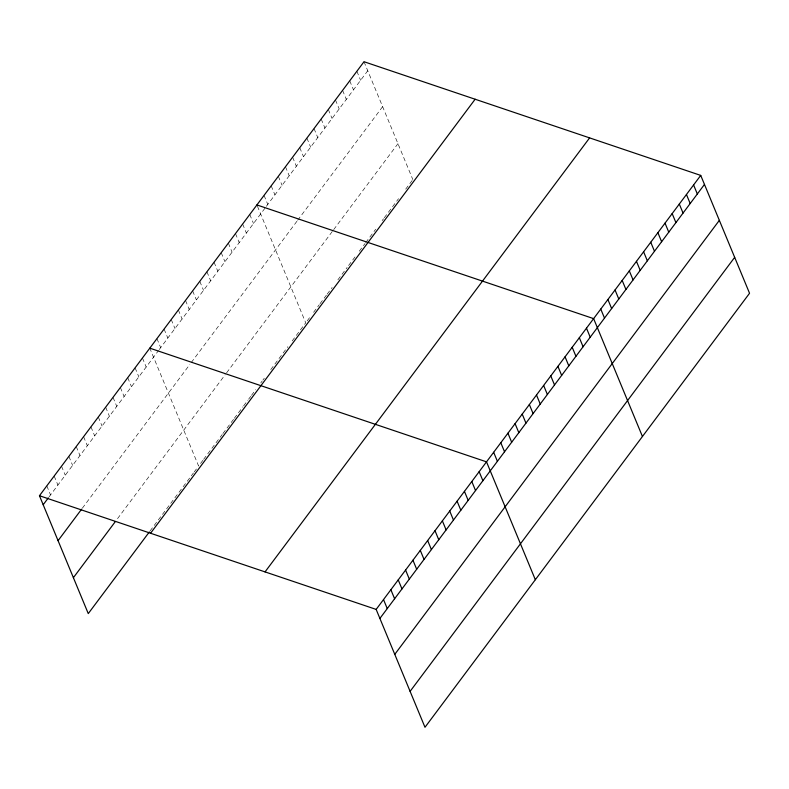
<?xml version="1.0" encoding="UTF-8"?>
<svg xmlns="http://www.w3.org/2000/svg" width="789" height="789" viewBox="0 0 789 789"><rect width="100%" height="100%" fill="white"/><g stroke="black" fill="none" stroke-linecap="round" stroke-linejoin="round"><path stroke-width="0.59" stroke-dasharray="3.94 2.96" d="M49.076 496.873L158.54 350.503M159.25 349.547L265.646 207.28M266.357 206.323L367.753 70.744M82.342 508.205L189.843 364.459M191.263 362.546L296.95 221.236M297.66 220.279L382.635 106.663M117.531 518.649L225.161 374.736M226.591 372.822L332.268 231.512M333.698 229.599L397.962 143.667M150.068 530.958L190.534 476.852M191.263 475.866L193.473 472.917M194.212 471.93L196.422 468.982M202.911 460.303L198.621 466.033L149.802 348.166M203.621 459.346L222.192 434.522M222.902 433.565L233.613 419.245M234.323 418.288L242.894 406.828M243.614 405.881L247.894 400.151M248.604 399.195L250.754 396.334M251.464 395.378L255.744 389.648M260.745 382.961L262.175 381.057M262.885 380.101L264.315 378.187M270.745 369.597L287.877 346.677M292.167 340.947L305.728 322.809L256.908 204.943M307.158 320.896L310.018 317.079M313.588 312.306L319.298 304.672M320.009 303.716L326.439 295.116M327.149 294.169L332.149 287.482M337.86 279.839L347.15 267.432M348.57 265.518L355.001 256.928M359.281 251.198L365.001 243.564M365.711 242.608L375.712 229.234M382.132 220.644L383.562 218.731M384.273 217.784L398.553 198.68M405.694 189.133L412.124 180.543M364.015 61.72L412.844 179.586M356.875 71.266L360.612 80.291M349.734 80.813L353.472 89.838M342.594 90.37L346.332 99.384M335.453 99.917L339.191 108.931M328.313 109.464L332.051 118.478M321.172 119.011L324.91 128.035M314.032 128.558L317.77 137.582M306.891 138.105L310.629 147.129M299.751 147.651L303.489 156.676M292.611 157.198L296.348 166.223M285.47 166.745L289.208 175.769M278.33 176.302L282.067 185.316M271.189 185.849L274.927 194.863M264.049 195.396L267.787 204.42M249.768 214.49L253.506 223.514M242.627 224.037L246.365 233.061M235.487 233.583L239.225 242.608M228.346 243.13L232.084 252.155M221.206 252.687L224.944 261.701M214.066 262.234L217.803 271.248M206.925 271.781L210.663 280.805M199.785 281.328L203.523 290.352M192.644 290.875L196.382 299.899M185.504 300.422L189.242 309.446M178.363 309.969L182.101 318.993M171.223 319.515L174.961 328.54M164.082 329.072L167.82 338.087M156.942 338.619L160.68 347.633M142.444 357.999L146.182 367.023M135.087 367.842L138.825 376.856M127.729 377.675L131.467 386.699M120.372 387.517L124.11 396.532M113.014 397.35L116.752 406.374M105.657 407.193L109.395 416.207M98.309 417.026L102.037 426.05M90.952 426.869L94.68 435.883M83.595 436.702L87.332 445.726M76.237 446.535L79.975 455.559M68.88 456.377L72.618 465.402M61.522 466.21L65.26 475.234M54.165 476.053L57.903 485.067M46.807 485.886L50.545 494.91"/><path stroke-width="1.18" d="M39.45 495.729L364.015 61.72L700.731 175.405L749.55 293.271L424.985 727.28L376.156 609.414L39.45 495.729L88.269 613.595L149.338 531.944M43.188 504.743L48.336 497.859M58.061 540.662L81.602 509.191M73.397 577.676L115.332 521.598M150.561 533.246L475.136 99.236M265.045 571.897L589.61 137.888M376.156 609.414L700.731 175.405M379.894 618.438L704.469 184.429M394.776 654.357L719.341 220.348M410.102 691.361L734.667 257.352M256.908 204.943L593.624 318.628L642.443 436.495M149.802 348.166L486.517 461.851L535.336 579.718M693.59 184.951L697.328 193.976M686.45 194.508L690.188 203.523M679.309 204.055L683.047 213.069M672.169 213.602L675.907 222.616M665.028 223.149L668.766 232.173M657.888 232.696L661.626 241.72M650.747 242.243L654.485 251.267M643.607 251.79L647.345 260.814M636.467 261.337L640.204 270.361M629.326 270.893L633.064 279.908M622.186 280.44L625.924 289.455M615.045 289.987L618.783 299.001M607.905 299.534L611.643 308.558M600.764 309.081L604.502 318.105M586.483 328.175L590.221 337.199M579.343 337.722L583.081 346.746M572.203 347.268L575.94 356.293M565.062 356.825L568.8 365.84M557.922 366.372L561.66 375.386M550.781 375.919L554.519 384.943M543.641 385.466L547.379 394.49M536.5 395.013L540.238 404.037M529.36 404.56L533.098 413.584M522.219 414.107L525.957 423.131M515.079 423.654L518.817 432.678M507.938 433.21L511.676 442.225M500.798 442.757L504.536 451.772M493.658 452.304L497.395 461.328M479.16 471.684L482.898 480.708M471.802 481.527L475.54 490.551M464.445 491.36L468.183 500.384M457.087 501.202L460.825 510.217M449.73 511.035L453.468 520.059M442.373 520.878L446.11 529.892M435.015 530.711L438.753 539.735M427.658 540.554L431.396 549.568M420.3 550.387L424.038 559.411M412.943 560.229L416.681 569.244M405.585 570.062L409.323 579.087M398.228 579.895L401.966 588.919M390.871 589.738L394.608 598.762M383.513 599.571L387.251 608.595"/></g></svg>
